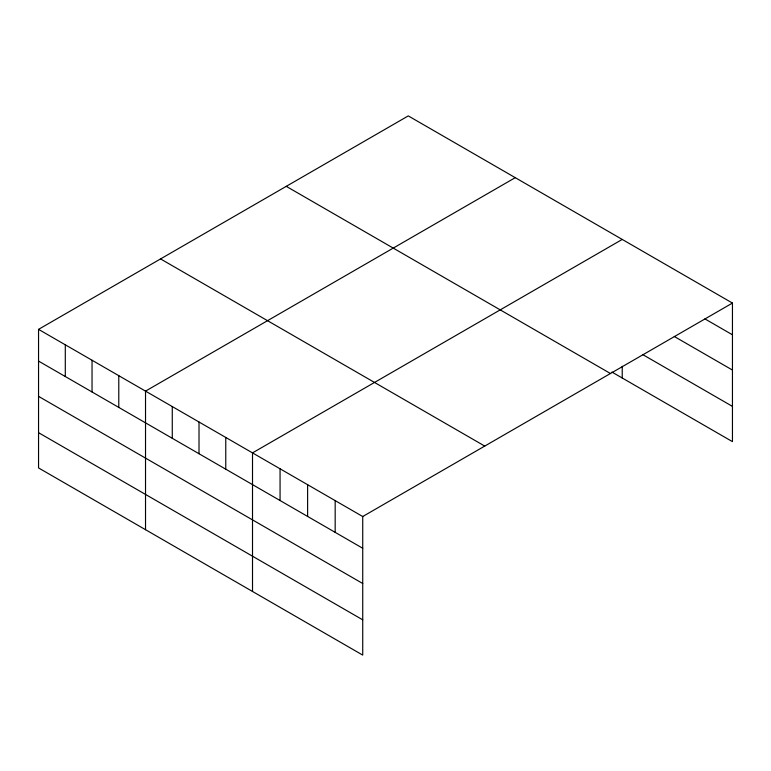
<?xml version="1.0" encoding="UTF-8"?>
<svg xmlns="http://www.w3.org/2000/svg" width="771" height="771" viewBox="0 0 771 771"><rect width="100%" height="100%" fill="white"/><g stroke="black" fill="none" stroke-linecap="round" stroke-linejoin="round"><path stroke-width="1.16" d="M38.55 329.362L362.727 516.522L362.727 655.099L38.55 467.93L38.55 329.362L408.273 115.901L732.45 303.07L732.45 441.638L611.943 372.065M515.25 177.667L145.526 391.119L145.526 529.696M622.226 239.434L252.512 452.885L252.512 591.463M362.727 516.522L732.45 303.07M704.896 318.886L732.45 334.797M674.278 336.474L732.45 370.051M642.638 354.535L732.45 406.384M286.263 186.341L610.439 373.511M160.561 258.921L484.737 446.081M38.55 361.088L362.727 548.258M38.55 396.352L362.727 583.512M38.55 432.676L362.727 619.836M622.226 366.254L622.226 378.002M335.173 500.61L335.173 532.347M307.619 484.708L307.619 516.435M280.066 468.797L280.066 500.524M225.768 437.446L225.768 469.173M199.014 422.007L199.014 453.733M172.27 406.568L172.27 438.294M118.782 375.679L118.782 407.416M92.038 360.24L92.038 391.976M65.294 344.801L65.294 376.527"/></g></svg>
